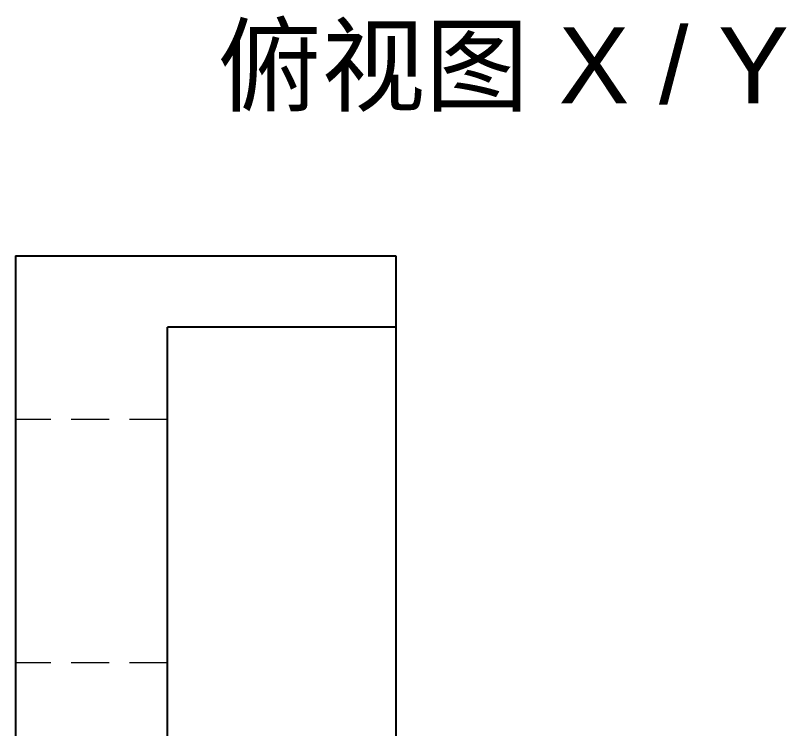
# Model space of a CAD drawing. Header units: millimetres. Extents: x 6 to 539, y 41 to 182.
# Drawn here: x 94.51 to 114.78, y 68.91 to 87.65 of the extents above; entities that cross this region are included whole.
import ezdxf
from ezdxf.enums import TextEntityAlignment as Align

# ---------------------------------------------------------------- set-up
doc = ezdxf.new("R2010")
doc.units = ezdxf.units.MM
doc.linetypes.add('S45_HIDDEN', pattern=[2.3, 1.5, -0.8])
for name, color, linetype, lineweight in [('ANNOTATIONS', 7, 'CONTINUOUS', 18), ('HIDDEN', 7, 'S45_HIDDEN', 13), ('VISIBLE', 7, 'CONTINUOUS', 25)]:
    doc.layers.add(name, color=color, linetype=linetype, lineweight=lineweight)
doc.styles.add('CJK', font='Arial Unicode.ttf')

msp = doc.modelspace()

# ---------------------------------------------------------------- linework, layer by layer
at = {"layer": 'HIDDEN', "ltscale": 0.666667}
for p, q in [((98.5093, 77.03333), (94.5093, 77.03333)), ((98.5093, 70.63333), (94.5093, 70.63333))]:
    msp.add_line(p, q, dxfattribs=at)
for points in [[(98.5093, 68.20833), (98.5093, 68.34936), (98.5093, 68.76538), (98.5093, 69.43553), (98.5093, 70.3262), (98.5093, 71.39274), (98.5093, 72.58165), (98.5093, 73.83333), (98.5093, 75.08501), (98.5093, 76.27393), (98.5093, 77.34046), (98.5093, 78.23114), (98.5093, 78.90128), (98.5093, 79.3173), (98.5093, 79.45833)], [(104.5093, 68.90795), (104.5093, 69.50392), (104.5093, 70.25309), (104.5093, 71.12896), (104.5093, 72.10053), (104.5093, 73.13342), (104.5093, 74.19108), (104.5093, 75.23608), (104.5093, 76.23143), (104.5093, 77.14193), (104.5093, 77.93534), (104.5093, 78.58359), (104.5093, 79.06375), (104.5093, 79.35881), (104.5093, 79.45833)], [(94.5093, 73.83333), (94.5093, 74.19162), (94.5093, 74.5454), (94.5093, 74.89023), (94.5093, 75.22176), (94.5093, 75.53584), (94.5093, 75.8285), (94.5093, 76.09608), (94.5093, 76.33519), (94.5093, 76.54285), (94.5093, 76.71643), (94.5093, 76.85376), (94.5093, 76.9531), (94.5093, 77.01321), (94.5093, 77.03333)], [(94.5093, 77.03333), (94.5093, 76.9531), (94.5093, 76.71643), (94.5093, 76.33519), (94.5093, 75.8285), (94.5093, 75.22176), (94.5093, 74.5454), (94.5093, 73.83333), (94.5093, 73.12127), (94.5093, 72.44491), (94.5093, 71.83817), (94.5093, 71.33147), (94.5093, 70.95023), (94.5093, 70.71356), (94.5093, 70.63333)], [(98.5093, 70.63333), (98.5093, 70.71356), (98.5093, 70.95023), (98.5093, 71.33147), (98.5093, 71.83817), (98.5093, 72.44491), (98.5093, 73.12127), (98.5093, 73.83333), (98.5093, 74.5454), (98.5093, 75.22176), (98.5093, 75.8285), (98.5093, 76.33519), (98.5093, 76.71643), (98.5093, 76.9531), (98.5093, 77.03333)], [(98.5093, 77.03333), (98.5093, 77.01321), (98.5093, 76.9531), (98.5093, 76.85376), (98.5093, 76.71643), (98.5093, 76.54285), (98.5093, 76.33519), (98.5093, 76.09608), (98.5093, 75.8285), (98.5093, 75.53584), (98.5093, 75.22176), (98.5093, 74.89023), (98.5093, 74.5454), (98.5093, 74.19162), (98.5093, 73.83333)], [(94.5093, 70.63333), (94.5093, 70.65345), (94.5093, 70.71356), (94.5093, 70.81291), (94.5093, 70.95023), (94.5093, 71.12382), (94.5093, 71.33147), (94.5093, 71.57059), (94.5093, 71.83817), (94.5093, 72.13083), (94.5093, 72.44491), (94.5093, 72.77644), (94.5093, 73.12127), (94.5093, 73.47505), (94.5093, 73.83333)], [(98.5093, 73.83333), (98.5093, 73.47505), (98.5093, 73.12127), (98.5093, 72.77644), (98.5093, 72.44491), (98.5093, 72.13083), (98.5093, 71.83817), (98.5093, 71.57059), (98.5093, 71.33147), (98.5093, 71.12382), (98.5093, 70.95023), (98.5093, 70.81291), (98.5093, 70.71356), (98.5093, 70.65345), (98.5093, 70.63333)], [(104.5193, 68.61727), (104.5193, 68.63557), (104.5193, 68.65425), (104.5193, 68.67332), (104.5193, 68.69278), (104.5193, 68.71261), (104.5193, 68.73282), (104.5193, 68.75341), (104.5193, 68.77437), (104.5193, 68.79571), (104.5193, 68.81742), (104.5193, 68.8395), (104.5193, 68.86195), (104.5193, 68.88477), (104.5193, 68.90795)]]:
    msp.add_lwpolyline(points, dxfattribs=at)
at = {"layer": 'VISIBLE'}
for p, q in [((94.5093, 81.33333), (94.5093, 41.33333)), ((94.5093, 81.33333), (104.5093, 81.33333)), ((104.5093, 81.33333), (104.5093, 79.45833)), ((104.5093, 79.45833), (98.5093, 79.45833)), ((98.5093, 68.20833), (98.5093, 79.45833))]:
    msp.add_line(p, q, dxfattribs=at)
msp.add_lwpolyline([(104.5093, 79.45833), (104.5093, 79.3173), (104.5093, 78.90128), (104.5093, 78.23114), (104.5093, 77.34046), (104.5093, 76.27393), (104.5093, 75.08501), (104.5093, 73.83333), (104.5093, 72.58165), (104.5093, 71.39274), (104.5093, 70.3262), (104.5093, 69.43553), (104.5093, 68.76538), (104.5093, 68.34936), (104.5093, 68.20833)], dxfattribs=at)

# ---------------------------------------------------------------- texts
at = {"layer": 'ANNOTATIONS', "style": 'CJK'}
msp.add_text('俯视图 X / Y', height=2, dxfattribs=at).set_placement((107.33333, 85.33333), align=Align.CENTER)

doc.saveas('drawing.dxf')
